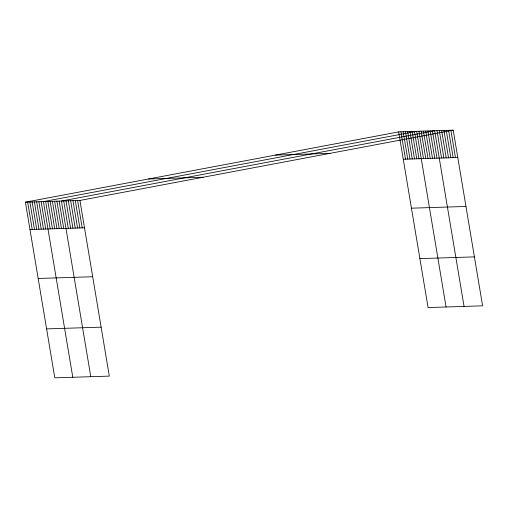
<?xml version="1.0" encoding="UTF-8"?>
<svg xmlns="http://www.w3.org/2000/svg" width="508" height="508" viewBox="0 0 508 508"><rect width="100%" height="100%" fill="white"/><g stroke="black" fill="none" stroke-linecap="round" stroke-linejoin="round"><path stroke-width="0.76" d="M25.4 202.171L79.927 200.444L109.322 376.111L54.794 377.838L25.4 202.171L398.678 131.889L453.206 130.162L482.6 305.829L428.073 307.556L398.678 131.889M79.927 200.444L453.206 130.162M275.495 155.086L330.022 153.359M403.257 159.245L457.784 157.518M148.584 178.981L203.105 177.254M411.448 208.185L465.969 206.458M29.978 229.527L84.506 227.8M419.881 258.61L474.409 256.883M38.17 278.467L92.691 276.739M46.603 328.892L101.13 327.165M450.888 130.238L455.466 157.588M448.57 130.308L453.149 157.664M446.253 130.385L450.831 157.734M443.935 130.461L448.513 157.81M441.617 130.531L446.195 157.88M439.299 130.607L443.878 157.956M436.982 130.677L441.56 158.032M464.058 306.413L434.664 130.753L61.385 201.035L90.786 376.695M432.416 130.823L436.994 158.172M430.168 130.893L434.746 158.248M427.92 130.962L432.492 158.318M425.666 131.039L430.244 158.388M423.418 131.108L427.996 158.458M421.17 131.178L425.748 158.528M418.922 131.248L423.501 158.604M446.068 306.984L416.674 131.324L43.396 201.606L72.79 377.266M414.42 131.394L418.998 158.744M412.172 131.464L416.75 158.814M409.924 131.534L414.503 158.89M407.676 131.61L412.255 158.96M405.428 131.68L410 159.029M403.174 131.75L407.753 159.099M400.926 131.82L405.505 159.175M77.61 200.52L82.188 227.87M75.292 200.59L79.87 227.946M72.974 200.666L77.553 228.016M70.656 200.736L75.235 228.092M68.339 200.812L72.917 228.162M66.021 200.889L70.599 228.238M63.703 200.958L68.282 228.314M59.138 201.105L63.716 228.454M56.89 201.174L61.468 228.53M54.642 201.244L59.214 228.6M52.388 201.32L56.966 228.67M50.14 201.39L54.718 228.74M47.892 201.46L52.47 228.81M45.644 201.53L50.222 228.886M41.142 201.676L45.72 229.025M38.894 201.746L43.472 229.095M36.646 201.816L41.224 229.171M34.398 201.886L38.976 229.241M32.15 201.962L36.722 229.311M29.896 202.032L34.474 229.381M27.648 202.101L32.226 229.451"/></g></svg>
